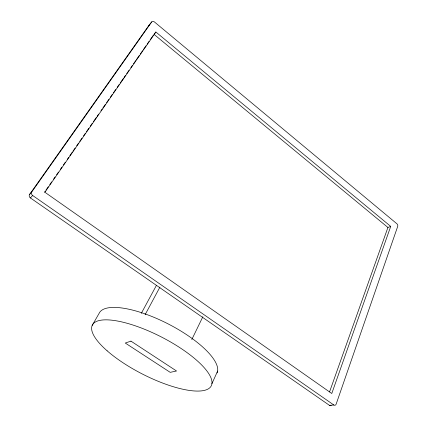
<?xml version="1.0" encoding="UTF-8"?>
<svg xmlns="http://www.w3.org/2000/svg" width="427" height="427" viewBox="0 0 427 427"><rect width="100%" height="100%" fill="white"/><g stroke="black" fill="none" stroke-linecap="round" stroke-linejoin="round"><path stroke-width="0.64" d="M390.721 226.401L331.779 393.491L44.878 192.246L155.876 32.02L390.721 226.401L387.924 227.468L329.553 391.917M211.915 383.697L217.631 371.042M191.798 339.534L202.852 316.759M145.089 314.752L159.922 287.125M141.273 313.402L156.469 285.3M92.2 325.39L99.059 313.461A66.094 21.782 27.1 0 1 166.84 323.244A66.094 21.782 27.1 0 1 217.097 372.915M44.483 192.267L45.241 191.173M45.999 190.079L48.272 186.802M49.788 184.613L51.683 181.881M53.578 179.148L55.094 176.965M56.61 174.776L58.504 172.044M60.399 169.311L61.91 167.122M63.426 164.939L65.32 162.207M67.215 159.474L68.731 157.285M69.868 155.647L72.142 152.37M72.9 151.275L75.173 147.993M76.689 145.81L78.579 143.077M79.716 141.433L81.989 138.156M83.505 135.967L85.4 133.235M86.537 131.596L88.811 128.319M90.327 126.13L92.221 123.398M93.358 121.759L96.385 117.388M97.142 116.293L98.658 114.105M100.932 110.828L102.069 109.189M102.827 108.095L105.48 104.268M106.617 102.629L108.89 99.347M110.406 97.164L112.296 94.431M113.433 92.792L115.706 89.51M117.222 87.327L119.117 84.594M120.254 82.95L123.286 78.579M124.043 77.484L125.559 75.301M126.696 73.663L128.965 70.38M130.859 67.647L132.375 65.464M133.512 63.82L135.786 60.543M136.544 59.449L139.197 55.622M140.334 53.983L142.607 50.706M143.365 49.612L146.013 45.785M147.15 44.146L149.044 41.414M150.181 39.775L153.213 35.398M29.596 194.434L148.9 25.406L151.713 21.905A2.316 1.697 45.2 0 1 154.473 21.985L396.886 223.764A1.954 1.334 67 0 1 397.713 226.379L336.166 404.091A2.338 1.751 79.8 0 1 333.834 404.988L329.473 405.356L30.44 197.968A2.717 2.413 33.7 0 1 29.596 194.434L31.779 191.926L151.713 21.905M155.876 32.02L153.971 34.309L387.924 227.468M30.44 197.968L32.633 195.486A2.743 2.429 34.1 0 1 31.779 191.926M32.633 195.486L333.834 404.988M331.229 405.324A2.322 1.745 80 0 1 329.473 405.356M148.9 25.406A2.3 1.692 45.1 0 1 149.626 24.905M130.95 341.13L125.266 343.041L170.202 372.344L176.532 370.994L130.95 341.13M107.145 350.823A66.767 20.816 27.1 0 0 209.081 388.362A66.767 20.816 27.1 0 0 139.181 327.194A66.767 20.816 27.1 0 0 107.145 350.823"/></g></svg>
